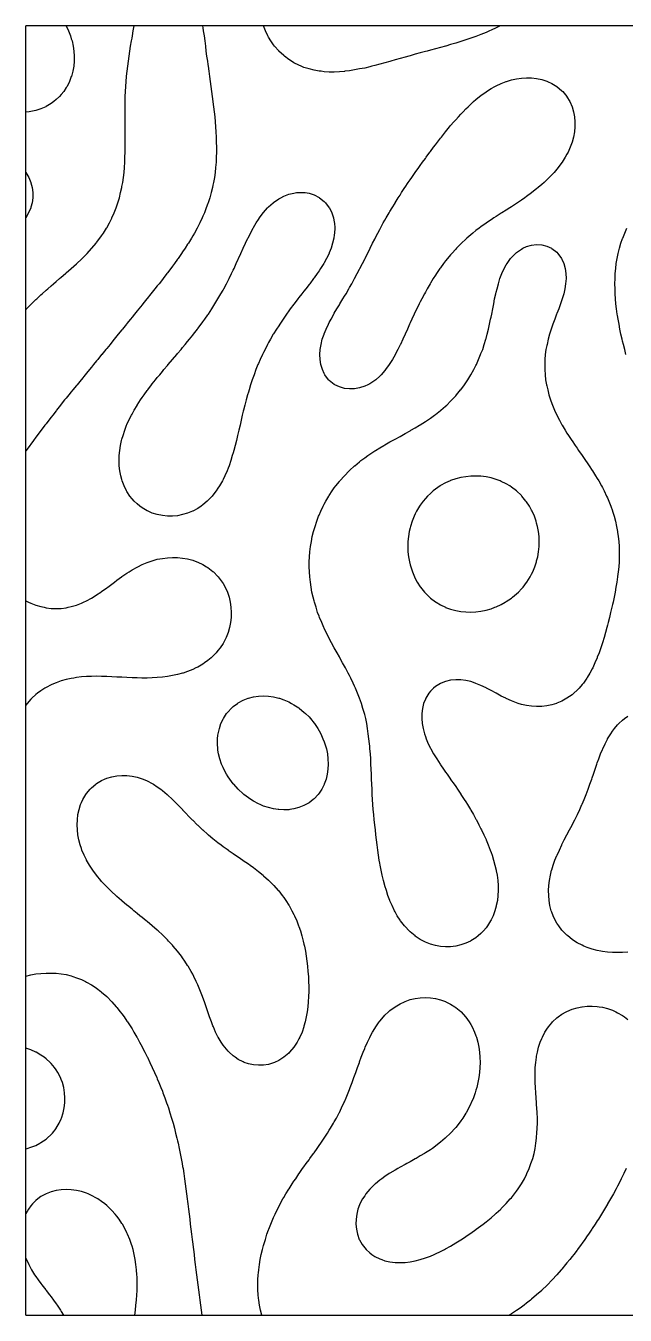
# Model space of a CAD drawing. Header units: metres. Extents: x 0 to 255, y 0 to 255.
# Drawn here: x 0 to 118.5, y 0 to 255 of the extents above; entities that cross this region are included whole.
import ezdxf

# ---------------------------------------------------------------- set-up
doc = ezdxf.new("R2010")
doc.units = ezdxf.units.M

msp = doc.modelspace()

# ---------------------------------------------------------------- linework, layer by layer
for points in [[(0, 198.85), (0.14, 199), (1, 199.88), (1.12, 200), (2, 200.86), (2.15, 201), (3, 201.79), (3.23, 202), (4, 202.69), (4.35, 203), (5, 203.57), (5.5, 204), (6, 204.43), (6.67, 205), (7, 205.28), (7.84, 206), (8, 206.14), (9, 207), (9, 207), (10, 207.9), (10.11, 208), (11, 208.84), (11.17, 209), (12, 209.84), (12.15, 210), (13, 210.93), (13.07, 211), (13.89, 212), (14, 212.13), (14.65, 213), (15, 213.48), (15.36, 214), (15.97, 215), (16, 215.04), (16.53, 216), (17, 216.94), (17.03, 217), (17.47, 218), (17.85, 219), (18, 219.41), (18.22, 220), (18.5, 221), (18.74, 222), (18.96, 223), (19, 223.19), (19.16, 224), (19.31, 225), (19.42, 226), (19.5, 227), (19.57, 228), (19.61, 229), (19.64, 230), (19.65, 231), (19.66, 232), (19.65, 233), (19.64, 234), (19.63, 235), (19.62, 236), (19.62, 237), (19.62, 238), (19.62, 239), (19.64, 240), (19.66, 241), (19.7, 242), (19.76, 243), (19.83, 244), (19.93, 245), (20, 245.59), (20.05, 246), (20.18, 247), (20.31, 248), (20.44, 249), (20.58, 250), (20.73, 251), (20.89, 252), (21, 252.57), (21.08, 253), (21.25, 254), (21.4, 255)], [(7.99, 255), (8, 254.98), (8.45, 254), (8.82, 253), (9, 252.44), (9.14, 252), (9.37, 251), (9.51, 250), (9.57, 249), (9.56, 248), (9.48, 247), (9.31, 246), (9.02, 245), (9, 244.94), (8.63, 244), (8.15, 243), (8, 242.77), (7.49, 242), (7, 241.4), (6.64, 241), (6, 240.39), (5.52, 240), (5, 239.62), (4, 239.04), (3.93, 239), (3, 238.58), (2, 238.27), (1, 238.05), (0.65, 238), (0, 237.91)], [(34.94, 255), (35, 254.62), (35.1, 254), (35.24, 253), (35.37, 252), (35.5, 251), (35.62, 250), (35.76, 249), (35.9, 248), (36, 247.37), (36.06, 247), (36.21, 246), (36.34, 245), (36.47, 244), (36.59, 243), (36.72, 242), (36.85, 241), (36.99, 240), (37, 239.93), (37.13, 239), (37.25, 238), (37.35, 237), (37.44, 236), (37.52, 235), (37.58, 234), (37.63, 233), (37.67, 232), (37.69, 231), (37.69, 230), (37.66, 229), (37.61, 228), (37.54, 227), (37.44, 226), (37.31, 225), (37.13, 224), (37, 223.45), (36.89, 223), (36.65, 222), (36.38, 221), (36.06, 220), (36, 219.85), (35.68, 219), (35.31, 218), (35, 217.32), (34.85, 217), (34.39, 216), (34, 215.24), (33.87, 215), (33.34, 214), (33, 213.43), (32.74, 213), (32.14, 212), (32, 211.79), (31.49, 211), (31, 210.28), (30.81, 210), (30.12, 209), (30, 208.83), (29.4, 208), (29, 207.47), (28.65, 207), (28, 206.14), (27.89, 206), (27.13, 205), (27, 204.84), (26.34, 204), (26, 203.57), (25.54, 203), (25, 202.32), (24.74, 202), (24, 201.08), (23.94, 201), (23.14, 200), (23, 199.83), (22.33, 199), (22, 198.6), (21.51, 198), (21, 197.37), (20.7, 197), (20, 196.14), (19.89, 196), (19.09, 195), (19, 194.89), (18.28, 194), (18, 193.66), (17.46, 193), (17, 192.43), (16.65, 192), (16, 191.2), (15.83, 191), (15.03, 190), (15, 189.97), (14.22, 189), (14, 188.74), (13.4, 188), (13, 187.52), (12.57, 187), (12, 186.3), (11.75, 186), (11, 185.07), (10.94, 185), (10.13, 184), (10, 183.84), (9.32, 183), (9, 182.62), (8.5, 182), (8, 181.39), (7.68, 181), (7, 180.14), (6.88, 180), (6.1, 179), (6, 178.88), (5.32, 178), (5, 177.6), (4.53, 177), (4, 176.31), (3.76, 176), (3.01, 175), (3, 174.98), (2.28, 174), (2, 173.63), (1.53, 173), (1, 172.27), (0.8, 172), (0.1, 171), (0, 170.87)], [(0, 0), (0, 255)], [(255, 255), (0, 255)], [(93.78, 255), (93, 254.6), (92, 254.14), (91.71, 254), (91, 253.68), (90, 253.29), (89.28, 253), (89, 252.88), (88, 252.53), (87, 252.21), (86.39, 252), (86, 251.87), (85, 251.57), (84, 251.29), (83.02, 251), (83, 250.99), (82, 250.7), (81, 250.45), (80, 250.18), (79.37, 250), (79, 249.89), (78, 249.62), (77, 249.37), (76, 249.09), (75.72, 249), (75, 248.79), (74, 248.52), (73, 248.25), (72.15, 248), (72, 247.95), (71, 247.67), (70, 247.42), (69, 247.16), (68.41, 247), (68, 246.89), (67, 246.65), (66, 246.46), (65, 246.28), (64, 246.12), (63.09, 246), (63, 245.99), (62, 245.89), (61, 245.85), (60, 245.85), (59, 245.92), (58.37, 246), (58, 246.05), (57, 246.23), (56, 246.47), (55, 246.77), (54.47, 247), (54, 247.21), (53, 247.69), (52.51, 248), (52, 248.33), (51.12, 249), (51, 249.1), (50.04, 250), (50, 250.04), (49.18, 251), (49, 251.24), (48.47, 252), (48, 252.78), (47.87, 253), (47.4, 254), (47, 254.97), (46.99, 255)], [(62, 183.57), (61.13, 184), (61, 184.08), (60, 184.86), (59.87, 185), (59.13, 186), (59, 186.24), (58.63, 187), (58.35, 188), (58.2, 189), (58.16, 190), (58.23, 191), (58.39, 192), (58.62, 193), (58.96, 194), (59, 194.09), (59.38, 195), (59.83, 196), (60, 196.31), (60.37, 197), (60.91, 198), (61, 198.14), (61.5, 199), (62, 199.83), (62.11, 200), (62.69, 201), (63, 201.5), (63.31, 202), (63.87, 203), (64, 203.22), (64.45, 204), (65, 205), (65, 205), (65.53, 206), (66, 206.89), (66.06, 207), (66.56, 208), (67, 208.86), (67.08, 209), (67.57, 210), (68, 210.85), (68.08, 211), (68.57, 212), (69, 212.83), (69.1, 213), (69.6, 214), (70, 214.73), (70.15, 215), (70.68, 216), (71, 216.56), (71.26, 217), (71.82, 218), (72, 218.3), (72.42, 219), (73, 219.95), (73.03, 220), (73.65, 221), (74, 221.53), (74.31, 222), (74.95, 223), (75, 223.07), (75.62, 224), (76, 224.54), (76.32, 225), (77, 225.99), (77.01, 226), (77.71, 227), (78, 227.4), (78.44, 228), (79, 228.78), (79.17, 229), (79.89, 230), (80, 230.14), (80.64, 231), (81, 231.47), (81.41, 232), (82, 232.76), (82.19, 233), (82.98, 234), (83, 234.03), (83.79, 235), (84, 235.25), (84.63, 236), (85, 236.42), (85.52, 237), (86, 237.52), (86.45, 238), (87, 238.56), (87.45, 239), (88, 239.53), (88.52, 240), (89, 240.42), (89.71, 241), (90, 241.23), (91, 241.94), (91.09, 242), (92, 242.58), (92.75, 243), (93, 243.14), (94, 243.6), (95, 243.99), (95.02, 244), (96, 244.31), (97, 244.52), (98, 244.66), (99, 244.72), (100, 244.7), (101, 244.59), (102, 244.4), (103, 244.07), (103.16, 244), (104, 243.6), (104.99, 243), (105, 242.99), (106, 242.15), (106.15, 242), (106.96, 241), (107, 240.94), (107.56, 240), (108, 239), (108, 239), (108.32, 238), (108.49, 237), (108.57, 236), (108.56, 235), (108.47, 234), (108.3, 233), (108.01, 232), (108, 231.97), (107.64, 231), (107.21, 230), (107, 229.62), (106.65, 229), (106.02, 228), (106, 227.97), (105.29, 227), (105, 226.65), (104.44, 226), (104, 225.52), (103.5, 225), (103, 224.51), (102.46, 224), (102, 223.59), (101.31, 223), (101, 222.74), (100.05, 222), (100, 221.96), (99, 221.24), (98.68, 221), (98, 220.52), (97.22, 220), (97, 219.84), (96, 219.21), (95.68, 219), (95, 218.56), (94.12, 218), (94, 217.92), (93, 217.3), (92.56, 217), (92, 216.63), (91.06, 216), (91, 215.95), (90, 215.26), (89.66, 215), (89, 214.5), (88.38, 214), (88, 213.68), (87.2, 213), (87, 212.81), (86.13, 212), (86, 211.87), (85.15, 211), (85, 210.85), (84.24, 210), (84, 209.72), (83.4, 209), (83, 208.5), (82.61, 208), (82, 207.16), (81.88, 207), (81.22, 206), (81, 205.68), (80.56, 205), (80, 204.08), (79.95, 204), (79.38, 203), (79, 202.34), (78.81, 202), (78.3, 201), (78, 200.44), (77.76, 200), (77.29, 199), (77, 198.41), (76.8, 198), (76.35, 197), (76, 196.25), (75.88, 196), (75.44, 195), (75, 194.03), (74.98, 194), (74.53, 193), (74.06, 192), (74, 191.88), (73.56, 191), (73.05, 190), (73, 189.91), (72.48, 189), (72, 188.24), (71.84, 188), (71.13, 187), (71, 186.84), (70.26, 186), (70, 185.73), (69.18, 185), (69, 184.86), (68, 184.21), (67.62, 184), (67, 183.7), (66, 183.39), (65, 183.21), (64, 183.18), (63, 183.29), (62, 183.57)], [(0, 225.96), (0.58, 225), (0.99, 224), (1, 223.97), (1.27, 223), (1.38, 222), (1.38, 221), (1.25, 220), (1, 219.1), (0.97, 219), (0.56, 218), (0, 217.05)], [(25, 158.63), (24.17, 159), (24, 159.08), (23, 159.66), (22.54, 160), (22, 160.45), (21.43, 161), (21, 161.48), (20.59, 162), (20, 162.9), (19.94, 163), (19.45, 164), (19.08, 165), (19, 165.24), (18.77, 166), (18.59, 167), (18.48, 168), (18.45, 169), (18.47, 170), (18.56, 171), (18.71, 172), (18.93, 173), (19, 173.22), (19.23, 174), (19.55, 175), (19.93, 176), (20, 176.14), (20.39, 177), (20.88, 178), (21, 178.21), (21.44, 179), (22, 179.93), (22.04, 180), (22.68, 181), (23, 181.46), (23.38, 182), (24, 182.85), (24.11, 183), (24.86, 184), (25, 184.17), (25.66, 185), (26, 185.42), (26.48, 186), (27, 186.62), (27.32, 187), (28, 187.81), (28.16, 188), (29, 188.99), (29.01, 189), (29.85, 190), (30, 190.17), (30.69, 191), (31, 191.36), (31.53, 192), (32, 192.57), (32.36, 193), (33, 193.81), (33.16, 194), (33.92, 195), (34, 195.11), (34.67, 196), (35, 196.45), (35.4, 197), (36, 197.86), (36.1, 198), (36.75, 199), (37, 199.38), (37.4, 200), (38, 201), (38, 201), (38.58, 202), (39, 202.74), (39.15, 203), (39.67, 204), (40, 204.63), (40.2, 205), (40.67, 206), (41, 206.67), (41.17, 207), (41.61, 208), (42, 208.83), (42.08, 209), (42.53, 210), (42.98, 211), (43, 211.04), (43.45, 212), (43.91, 213), (44, 213.16), (44.43, 214), (44.95, 215), (45, 215.08), (45.54, 216), (46, 216.71), (46.2, 217), (46.93, 218), (47, 218.08), (47.81, 219), (48, 219.19), (48.9, 220), (49, 220.08), (50, 220.77), (50.4, 221), (51, 221.32), (52, 221.68), (53, 221.93), (53.53, 222), (54, 222.06), (55, 222.04), (55.23, 222), (56, 221.87), (57, 221.56), (58, 221.06), (58.08, 221), (59, 220.27), (59.26, 220), (60, 219.02), (60.02, 219), (60.51, 218), (60.83, 217), (61, 216.14), (61.03, 216), (61.1, 215), (61.06, 214), (61, 213.63), (60.9, 213), (60.67, 212), (60.37, 211), (60, 210.1), (59.96, 210), (59.48, 209), (59, 208.15), (58.91, 208), (58.3, 207), (58, 206.56), (57.61, 206), (57, 205.15), (56.88, 205), (56.14, 204), (56, 203.82), (55.37, 203), (55, 202.54), (54.58, 202), (54, 201.26), (53.8, 201), (53.04, 200), (53, 199.95), (52.3, 199), (52, 198.6), (51.56, 198), (51, 197.2), (50.86, 197), (50.21, 196), (50, 195.69), (49.55, 195), (49, 194.09), (48.94, 194), (48.37, 193), (48, 192.34), (47.81, 192), (47.31, 191), (47, 190.39), (46.8, 190), (46.36, 189), (46, 188.19), (45.91, 188), (45.51, 187), (45.14, 186), (45, 185.63), (44.76, 185), (44.45, 184), (44.14, 183), (44, 182.56), (43.82, 182), (43.55, 181), (43.31, 180), (43.05, 179), (43, 178.8), (42.79, 178), (42.57, 177), (42.36, 176), (42.13, 175), (42, 174.49), (41.87, 174), (41.64, 173), (41.41, 172), (41.15, 171), (41, 170.53), (40.83, 170), (40.53, 169), (40.2, 168), (40, 167.51), (39.79, 167), (39.37, 166), (39, 165.26), (38.86, 165), (38.31, 164), (38, 163.53), (37.63, 163), (37, 162.19), (36.84, 162), (36, 161.12), (35.88, 161), (35, 160.26), (34.65, 160), (34, 159.56), (33, 159.02), (32.95, 159), (32, 158.6), (31, 158.32), (30, 158.12), (29, 158.02), (28, 158.02), (27, 158.13), (26, 158.33), (25, 158.63)], [(118.65, 190), (118.41, 191), (118.16, 192), (118, 192.61), (117.9, 193), (117.67, 194), (117.48, 195), (117.3, 196), (117.13, 197), (117, 197.73), (116.95, 198), (116.8, 199), (116.69, 200), (116.6, 201), (116.54, 202), (116.5, 203), (116.48, 204), (116.5, 205), (116.55, 206), (116.63, 207), (116.75, 208), (116.92, 209), (117, 209.34), (117.15, 210), (117.4, 211), (117.67, 212), (118, 212.92), (118.03, 213), (118.43, 214), (118.86, 215)], [(82, 72.93), (81.64, 73), (81, 73.13), (80, 73.41), (79, 73.79), (78.6, 74), (78, 74.33), (77, 74.98), (76.98, 75), (76, 75.81), (75.8, 76), (75, 76.85), (74.87, 77), (74.11, 78), (74, 78.15), (73.45, 79), (73, 79.79), (72.88, 80), (72.41, 81), (72, 81.95), (71.98, 82), (71.6, 83), (71.29, 84), (71, 84.94), (70.98, 85), (70.71, 86), (70.48, 87), (70.28, 88), (70.09, 89), (70, 89.43), (69.89, 90), (69.72, 91), (69.58, 92), (69.46, 93), (69.34, 94), (69.22, 95), (69.11, 96), (69, 96.89), (68.99, 97), (68.88, 98), (68.78, 99), (68.7, 100), (68.63, 101), (68.57, 102), (68.51, 103), (68.46, 104), (68.42, 105), (68.38, 106), (68.34, 107), (68.29, 108), (68.25, 109), (68.2, 110), (68.13, 111), (68.05, 112), (68, 112.53), (67.95, 113), (67.84, 114), (67.72, 115), (67.58, 116), (67.41, 117), (67.21, 118), (67, 118.8), (66.95, 119), (66.66, 120), (66.37, 121), (66.01, 122), (66, 122.02), (65.61, 123), (65.21, 124), (65, 124.43), (64.73, 125), (64.26, 126), (64, 126.49), (63.73, 127), (63.21, 128), (63, 128.37), (62.64, 129), (62.1, 130), (62, 130.17), (61.53, 131), (61, 131.96), (60.98, 132), (60.44, 133), (60, 133.84), (59.91, 134), (59.42, 135), (59, 135.87), (58.94, 136), (58.5, 137), (58.1, 138), (58, 138.24), (57.7, 139), (57.39, 140), (57.08, 141), (57, 141.29), (56.8, 142), (56.58, 143), (56.41, 144), (56.27, 145), (56.16, 146), (56.09, 147), (56.05, 148), (56.05, 149), (56.1, 150), (56.19, 151), (56.31, 152), (56.46, 153), (56.64, 154), (56.89, 155), (57, 155.36), (57.2, 156), (57.52, 157), (57.88, 158), (58, 158.25), (58.33, 159), (58.79, 160), (59, 160.39), (59.34, 161), (59.91, 162), (60, 162.13), (60.57, 163), (61, 163.6), (61.3, 164), (62, 164.88), (62.1, 165), (62.98, 166), (63, 166.03), (63.95, 167), (64, 167.04), (65, 167.96), (65.05, 168), (66, 168.79), (66.27, 169), (67, 169.56), (67.61, 170), (68, 170.28), (69, 170.92), (69.12, 171), (70, 171.55), (70.76, 172), (71, 172.15), (72, 172.7), (72.53, 173), (73, 173.27), (74, 173.79), (74.36, 174), (75, 174.36), (76, 174.9), (76.16, 175), (77, 175.49), (77.85, 176), (78, 176.09), (79, 176.71), (79.42, 177), (80, 177.4), (80.82, 178), (81, 178.14), (82, 178.92), (82.09, 179), (83, 179.79), (83.23, 180), (84, 180.75), (84.24, 181), (85, 181.82), (85.16, 182), (85.98, 183), (86, 183.03), (86.72, 184), (87, 184.4), (87.41, 185), (88, 185.97), (88.02, 186), (88.57, 187), (89, 187.85), (89.08, 188), (89.53, 189), (89.93, 190), (90, 190.16), (90.33, 191), (90.64, 192), (90.95, 193), (91, 193.17), (91.24, 194), (91.48, 195), (91.7, 196), (91.91, 197), (92, 197.39), (92.14, 198), (92.33, 199), (92.51, 200), (92.7, 201), (92.92, 202), (93, 202.29), (93.19, 203), (93.45, 204), (93.75, 205), (94, 205.65), (94.15, 206), (94.58, 207), (95, 207.74), (95.16, 208), (95.86, 209), (96, 209.17), (96.82, 210), (97, 210.16), (98, 210.85), (98.29, 211), (99, 211.34), (100, 211.61), (101, 211.72), (102, 211.66), (103, 211.44), (103.96, 211), (104, 210.98), (105, 210.21), (105.21, 210), (105.93, 209), (106, 208.86), (106.4, 208), (106.65, 207), (106.78, 206), (106.81, 205), (106.73, 204), (106.58, 203), (106.36, 202), (106.07, 201), (106, 200.82), (105.71, 200), (105.36, 199), (105, 198.08), (104.96, 198), (104.58, 197), (104.23, 196), (104, 195.38), (103.86, 195), (103.55, 194), (103.29, 193), (103.05, 192), (103, 191.74), (102.85, 191), (102.71, 190), (102.62, 189), (102.59, 188), (102.6, 187), (102.66, 186), (102.77, 185), (102.95, 184), (103, 183.8), (103.19, 183), (103.44, 182), (103.74, 181), (104, 180.32), (104.13, 180), (104.53, 179), (104.99, 178), (105, 177.99), (105.5, 177), (106, 176.1), (106.06, 176), (106.64, 175), (107, 174.43), (107.28, 174), (107.93, 173), (108, 172.89), (108.61, 172), (109, 171.44), (109.31, 171), (110, 170.01), (110, 170), (110.69, 169), (111, 168.56), (111.39, 168), (112, 167.07), (112.05, 167), (112.67, 166), (113, 165.47), (113.29, 165), (113.83, 164), (114, 163.7), (114.37, 163), (114.83, 162), (115, 161.65), (115.29, 161), (115.66, 160), (116, 159.06), (116.02, 159), (116.33, 158), (116.58, 157), (116.78, 156), (116.98, 155), (117, 154.84), (117.13, 154), (117.24, 153), (117.3, 152), (117.33, 151), (117.32, 150), (117.29, 149), (117.22, 148), (117.12, 147), (117, 146.11), (116.98, 146), (116.83, 145), (116.67, 144), (116.5, 143), (116.32, 142), (116.1, 141), (116, 140.58), (115.86, 140), (115.63, 139), (115.4, 138), (115.15, 137), (115, 136.48), (114.86, 136), (114.59, 135), (114.32, 134), (114.01, 133), (114, 132.99), (113.67, 132), (113.34, 131), (113, 130.12), (112.95, 130), (112.53, 129), (112.08, 128), (112, 127.86), (111.54, 127), (111, 126.09), (110.94, 126), (110.24, 125), (110, 124.7), (109.39, 124), (109, 123.59), (108.35, 123), (108, 122.7), (107, 122), (107, 122), (106, 121.45), (105, 121.02), (104.95, 121), (104, 120.69), (103, 120.49), (102, 120.38), (101, 120.36), (100, 120.42), (99, 120.55), (98, 120.77), (97.32, 121), (97, 121.11), (96, 121.49), (95, 121.94), (94.88, 122), (94, 122.45), (93, 122.99), (92.98, 123), (92, 123.53), (91.12, 124), (91, 124.07), (90, 124.54), (89, 124.95), (88.87, 125), (88, 125.3), (87, 125.52), (86, 125.64), (85, 125.66), (84, 125.57), (83, 125.35), (82.15, 125), (82, 124.93), (81, 124.33), (80.61, 124), (80, 123.38), (79.68, 123), (79.09, 122), (79, 121.82), (78.66, 121), (78.42, 120), (78.31, 119), (78.3, 118), (78.38, 117), (78.54, 116), (78.8, 115), (79, 114.46), (79.17, 114), (79.58, 113), (80, 112.17), (80.09, 112), (80.64, 111), (81, 110.41), (81.26, 110), (81.9, 109), (82, 108.85), (82.58, 108), (83, 107.4), (83.29, 107), (83.98, 106), (84, 105.97), (84.67, 105), (85, 104.53), (85.37, 104), (86, 103.05), (86.04, 103), (86.68, 102), (87, 101.51), (87.33, 101), (87.92, 100), (88, 99.87), (88.51, 99), (89, 98.13), (89.08, 98), (89.6, 97), (90, 96.22), (90.12, 96), (90.58, 95), (91, 94.08), (91.04, 94), (91.45, 93), (91.82, 92), (92, 91.52), (92.19, 91), (92.49, 90), (92.74, 89), (92.98, 88), (93, 87.89), (93.17, 87), (93.3, 86), (93.37, 85), (93.39, 84), (93.34, 83), (93.23, 82), (93.02, 81), (93, 80.92), (92.74, 80), (92.39, 79), (92, 78.2), (91.9, 78), (91.29, 77), (91, 76.61), (90.49, 76), (90, 75.5), (89.43, 75), (89, 74.66), (88, 74.04), (87.93, 74), (87, 73.56), (86, 73.23), (85.02, 73), (85, 72.99), (84, 72.86), (83, 72.84), (82, 72.93)], [(83, 139.98), (84, 139.6), (85, 139.35), (86, 139.18), (87, 139.07), (88, 139.05), (89, 139.11), (90, 139.24), (91, 139.44), (92, 139.71), (92.74, 140), (93, 140.11), (94, 140.56), (94.78, 141), (95, 141.13), (96, 141.8), (96.25, 142), (97, 142.63), (97.39, 143), (98, 143.64), (98.32, 144), (99, 144.9), (99.08, 145), (99.69, 146), (100, 146.58), (100.22, 147), (100.62, 148), (100.95, 149), (101, 149.18), (101.22, 150), (101.39, 151), (101.48, 152), (101.51, 153), (101.47, 154), (101.36, 155), (101.18, 156), (101, 156.62), (100.89, 157), (100.55, 158), (100.12, 159), (100, 159.22), (99.56, 160), (99, 160.85), (98.89, 161), (98.07, 162), (98, 162.08), (97.03, 163), (97, 163.03), (96, 163.78), (95.67, 164), (95, 164.41), (94, 164.89), (93.76, 165), (93, 165.3), (92, 165.58), (91, 165.78), (90, 165.91), (89, 165.96), (88, 165.93), (87, 165.83), (86, 165.65), (85, 165.41), (84, 165.06), (83.88, 165), (83, 164.6), (82, 164.06), (81.92, 164), (81, 163.38), (80.53, 163), (80, 162.53), (79.45, 162), (79, 161.51), (78.57, 161), (78, 160.22), (77.85, 160), (77.27, 159), (77, 158.47), (76.76, 158), (76.39, 157), (76.07, 156), (76, 155.72), (75.81, 155), (75.65, 154), (75.56, 153), (75.53, 152), (75.56, 151), (75.66, 150), (75.84, 149), (76, 148.41), (76.11, 148), (76.44, 147), (76.84, 146), (77, 145.7), (77.38, 145), (78, 144.02), (78.02, 144), (78.8, 143), (79, 142.78), (79.8, 142), (80, 141.82), (81, 141.07), (81.11, 141), (82, 140.46), (82.96, 140), (83, 139.98)], [(0, 141.26), (0.55, 141), (1, 140.79), (2, 140.43), (3, 140.15), (3.64, 140), (4, 139.92), (5, 139.78), (6, 139.74), (7, 139.78), (8, 139.91), (8.37, 140), (9, 140.15), (10, 140.43), (11, 140.8), (11.42, 141), (12, 141.29), (13, 141.81), (13.3, 142), (14, 142.44), (14.82, 143), (15, 143.13), (16, 143.84), (16.22, 144), (17, 144.59), (17.55, 145), (18, 145.34), (18.92, 146), (19, 146.06), (20, 146.73), (20.41, 147), (21, 147.38), (22, 147.93), (22.13, 148), (23, 148.43), (24, 148.84), (24.41, 149), (25, 149.22), (26, 149.49), (27, 149.67), (28, 149.8), (29, 149.86), (30, 149.84), (31, 149.74), (32, 149.57), (33, 149.32), (33.84, 149), (34, 148.93), (35, 148.46), (35.76, 148), (36, 147.84), (37, 147.08), (37.08, 147), (38, 146.07), (38.06, 146), (38.8, 145), (39, 144.69), (39.41, 144), (39.85, 143), (40, 142.59), (40.21, 142), (40.44, 141), (40.57, 140), (40.63, 139), (40.6, 138), (40.49, 137), (40.3, 136), (40, 135.02), (39.99, 135), (39.59, 134), (39.09, 133), (39, 132.85), (38.45, 132), (38, 131.43), (37.64, 131), (37, 130.34), (36.63, 130), (36, 129.47), (35.35, 129), (35, 128.76), (34, 128.19), (33.63, 128), (33, 127.69), (32, 127.31), (31.1, 127), (31, 126.96), (30, 126.69), (29, 126.48), (28, 126.33), (27, 126.2), (26, 126.11), (25, 126.04), (24, 126.01), (23.17, 126), (23, 126), (22.93, 126), (22, 126.02), (21, 126.05), (20, 126.1), (19, 126.16), (18, 126.21), (17, 126.27), (16, 126.31), (15, 126.34), (14, 126.35), (13, 126.34), (12, 126.3), (11, 126.22), (10, 126.1), (9.48, 126), (9, 125.91), (8, 125.69), (7, 125.43), (6, 125.08), (5.82, 125), (5, 124.64), (4, 124.13), (3.79, 124), (3, 123.5), (2.34, 123), (2, 122.73), (1.2, 122), (1, 121.8), (0.28, 121), (0, 120.65)], [(50, 99.98), (49.88, 100), (49, 100.14), (48, 100.38), (47, 100.69), (46.31, 101), (46, 101.15), (45, 101.67), (44.48, 102), (44, 102.33), (43.12, 103), (43, 103.1), (42.01, 104), (42, 104.01), (41.1, 105), (41, 105.11), (40.33, 106), (40, 106.48), (39.66, 107), (39.15, 108), (39, 108.31), (38.69, 109), (38.37, 110), (38.13, 111), (38, 111.73), (37.95, 112), (37.88, 113), (37.9, 114), (38, 114.74), (38.04, 115), (38.27, 116), (38.59, 117), (39, 117.86), (39.07, 118), (39.71, 119), (40, 119.35), (40.6, 120), (41, 120.36), (41.86, 121), (42, 121.1), (43, 121.62), (43.96, 122), (44, 122.02), (45, 122.29), (46, 122.43), (47, 122.48), (48, 122.44), (49, 122.3), (50, 122.06), (50.18, 122), (51, 121.72), (52, 121.31), (52.56, 121), (53, 120.74), (54, 120.1), (54.12, 120), (55, 119.29), (55.31, 119), (56, 118.31), (56.28, 118), (57, 117.1), (57.08, 117), (57.74, 116), (58, 115.56), (58.32, 115), (58.76, 114), (59, 113.39), (59.15, 113), (59.43, 112), (59.62, 111), (59.74, 110), (59.78, 109), (59.73, 108), (59.6, 107), (59.38, 106), (59.01, 105), (59, 104.98), (58.5, 104), (58, 103.26), (57.8, 103), (57, 102.14), (56.84, 102), (56, 101.36), (55.4, 101), (55, 100.77), (54, 100.39), (53, 100.13), (52.18, 100), (52, 99.97), (51, 99.92), (50, 99.98)], [(114, 71.94), (113.7, 72), (113, 72.15), (112, 72.4), (111, 72.72), (110.35, 73), (110, 73.16), (109, 73.66), (108.48, 74), (108, 74.33), (107.15, 75), (107, 75.13), (106.14, 76), (106, 76.17), (105.36, 77), (105, 77.56), (104.73, 78), (104.27, 79), (104, 79.72), (103.89, 80), (103.63, 81), (103.47, 82), (103.38, 83), (103.37, 84), (103.42, 85), (103.53, 86), (103.71, 87), (103.97, 88), (104, 88.09), (104.29, 89), (104.63, 90), (105, 90.9), (105.05, 91), (105.49, 92), (105.96, 93), (106, 93.07), (106.47, 94), (106.99, 95), (107, 95.02), (107.51, 96), (108, 96.93), (108.04, 97), (108.54, 98), (109, 98.92), (109.05, 99), (109.52, 100), (109.96, 101), (110, 101.08), (110.4, 102), (110.79, 103), (111, 103.52), (111.2, 104), (111.54, 105), (111.89, 106), (112, 106.3), (112.25, 107), (112.57, 108), (112.91, 109), (113, 109.23), (113.29, 110), (113.64, 111), (114, 111.85), (114.07, 112), (114.52, 113), (115, 113.92), (115.04, 114), (115.64, 115), (116, 115.51), (116.37, 116), (117, 116.74), (117.24, 117), (118, 117.71), (118.36, 118), (119, 118.47)], [(44, 49.7), (43.19, 50), (43, 50.08), (42, 50.58), (41.37, 51), (41, 51.28), (40.2, 52), (40, 52.21), (39.32, 53), (39, 53.43), (38.61, 54), (38.03, 55), (38, 55.06), (37.53, 56), (37.11, 57), (37, 57.24), (36.69, 58), (36.35, 59), (36, 59.97), (35.99, 60), (35.64, 61), (35.31, 62), (35, 62.83), (34.93, 63), (34.56, 64), (34.16, 65), (34, 65.35), (33.7, 66), (33.24, 67), (33, 67.44), (32.69, 68), (32.12, 69), (32, 69.19), (31.47, 70), (31, 70.67), (30.76, 71), (30, 71.99), (29.99, 72), (29.15, 73), (29, 73.16), (28.22, 74), (28, 74.22), (27.22, 75), (27, 75.21), (26.14, 76), (26, 76.13), (25, 76.99), (24.99, 77), (24, 77.83), (23.79, 78), (23, 78.65), (22.57, 79), (22, 79.47), (21.35, 80), (21, 80.29), (20.13, 81), (20, 81.11), (19, 81.94), (18.93, 82), (18, 82.81), (17.79, 83), (17, 83.74), (16.73, 84), (16, 84.73), (15.73, 85), (15, 85.8), (14.82, 86), (14, 87), (14, 87), (13.27, 88), (13, 88.38), (12.59, 89), (12.02, 90), (12, 90.03), (11.52, 91), (11.1, 92), (11, 92.27), (10.74, 93), (10.48, 94), (10.3, 95), (10.19, 96), (10.15, 97), (10.19, 98), (10.31, 99), (10.52, 100), (10.83, 101), (11, 101.37), (11.3, 102), (11.89, 103), (12, 103.15), (12.7, 104), (13, 104.3), (13.82, 105), (14, 105.14), (15, 105.73), (15.56, 106), (16, 106.2), (17, 106.49), (18, 106.67), (19, 106.74), (20, 106.72), (21, 106.61), (22, 106.41), (23, 106.1), (23.23, 106), (24, 105.67), (25, 105.16), (25.26, 105), (26, 104.52), (26.72, 104), (27, 103.78), (27.94, 103), (28, 102.94), (29, 102.02), (29.02, 102), (30, 101.02), (30.02, 101), (30.97, 100), (31, 99.97), (31.92, 99), (32, 98.92), (32.89, 98), (33, 97.89), (33.9, 97), (34, 96.9), (34.96, 96), (35, 95.96), (36, 95.09), (36.1, 95), (37, 94.26), (37.32, 94), (38, 93.47), (38.62, 93), (39, 92.71), (40, 92.01), (40.01, 92), (41, 91.32), (41.46, 91), (42, 90.62), (42.91, 90), (43, 89.94), (44, 89.25), (44.34, 89), (45, 88.51), (45.67, 88), (46, 87.74), (46.91, 87), (47, 86.92), (48, 86.03), (48.04, 86), (49, 85.04), (49.04, 85), (49.93, 84), (50, 83.91), (50.72, 83), (51, 82.62), (51.44, 82), (52, 81.11), (52.07, 81), (52.62, 80), (53, 79.25), (53.13, 79), (53.56, 78), (53.94, 77), (54, 76.85), (54.31, 76), (54.59, 75), (54.85, 74), (55, 73.4), (55.1, 73), (55.3, 72), (55.46, 71), (55.59, 70), (55.7, 69), (55.79, 68), (55.87, 67), (55.92, 66), (55.94, 65), (55.94, 64), (55.9, 63), (55.84, 62), (55.74, 61), (55.62, 60), (55.46, 59), (55.25, 58), (55, 57.14), (54.96, 57), (54.61, 56), (54.2, 55), (54, 54.63), (53.65, 54), (53, 53), (53, 53), (52.15, 52), (52, 51.85), (51, 51), (51, 51), (50, 50.38), (49.18, 50), (49, 49.91), (48, 49.61), (47, 49.46), (46, 49.42), (45, 49.5), (44, 49.7)], [(119, 71.82), (118, 71.73), (117, 71.7), (116, 71.72), (115, 71.79), (114, 71.94)], [(0, 67.05), (1, 67.3), (2, 67.48), (3, 67.59), (4, 67.66), (5, 67.67), (6, 67.62), (7, 67.51), (8, 67.35), (9, 67.1), (9.28, 67), (10, 66.75), (11, 66.38), (11.78, 66), (12, 65.88), (13, 65.33), (13.5, 65), (14, 64.65), (14.86, 64), (15, 63.88), (16, 63.01), (16.01, 63), (17, 62), (17, 62), (17.88, 61), (18, 60.86), (18.68, 60), (19, 59.58), (19.43, 59), (20, 58.17), (20.12, 58), (20.75, 57), (21, 56.61), (21.37, 56), (21.94, 55), (22, 54.91), (22.5, 54), (23, 53.08), (23.04, 53), (23.55, 52), (24, 51.11), (24.06, 51), (24.53, 50), (25, 49.01), (25.01, 49), (25.46, 48), (25.88, 47), (26, 46.75), (26.33, 46), (26.71, 45), (27, 44.29), (27.12, 44), (27.48, 43), (27.83, 42), (28, 41.53), (28.19, 41), (28.5, 40), (28.8, 39), (29, 38.35), (29.11, 38), (29.38, 37), (29.62, 36), (29.87, 35), (30, 34.47), (30.12, 34), (30.34, 33), (30.53, 32), (30.71, 31), (30.89, 30), (31, 29.44), (31.09, 29), (31.25, 28), (31.4, 27), (31.53, 26), (31.66, 25), (31.79, 24), (31.93, 23), (32, 22.52), (32.07, 22), (32.2, 21), (32.32, 20), (32.43, 19), (32.53, 18), (32.64, 17), (32.75, 16), (32.87, 15), (33, 14.03), (33, 14), (33.14, 13), (33.26, 12), (33.38, 11), (33.49, 10), (33.6, 9), (33.72, 8), (33.86, 7), (34, 6.01), (34, 6), (34.15, 5), (34.28, 4), (34.41, 3), (34.53, 2), (34.66, 1), (34.79, 0)], [(46.65, 0), (46.4, 1), (46.21, 2), (46.05, 3), (46, 3.4), (45.93, 4), (45.87, 5), (45.85, 6), (45.88, 7), (45.95, 8), (46, 8.41), (46.07, 9), (46.21, 10), (46.37, 11), (46.56, 12), (46.78, 13), (47, 13.77), (47.07, 14), (47.37, 15), (47.67, 16), (48, 16.88), (48.05, 17), (48.44, 18), (48.84, 19), (49, 19.34), (49.31, 20), (49.78, 21), (50, 21.42), (50.31, 22), (50.84, 23), (51, 23.26), (51.44, 24), (52, 24.93), (52.05, 25), (52.68, 26), (53, 26.48), (53.36, 27), (54, 27.95), (54.04, 28), (54.73, 29), (55, 29.36), (55.46, 30), (56, 30.74), (56.19, 31), (56.9, 32), (57, 32.14), (57.61, 33), (58, 33.55), (58.32, 34), (58.99, 35), (59, 35.02), (59.63, 36), (60, 36.57), (60.27, 37), (60.85, 38), (61, 38.26), (61.42, 39), (61.94, 40), (62, 40.12), (62.44, 41), (62.9, 42), (63, 42.22), (63.35, 43), (63.75, 44), (64, 44.61), (64.16, 45), (64.53, 46), (64.88, 47), (65, 47.31), (65.26, 48), (65.59, 49), (65.95, 50), (66, 50.12), (66.33, 51), (66.69, 52), (67, 52.73), (67.12, 53), (67.54, 54), (68, 54.94), (68.03, 55), (68.56, 56), (69, 56.72), (69.18, 57), (69.87, 58), (70, 58.16), (70.7, 59), (71, 59.31), (71.71, 60), (72, 60.25), (73, 61), (73, 61), (74, 61.59), (74.85, 62), (75, 62.07), (76, 62.42), (77, 62.65), (78, 62.79), (79, 62.83), (80, 62.78), (81, 62.64), (82, 62.4), (83, 62.03), (83.07, 62), (84, 61.53), (84.83, 61), (85, 60.88), (86, 60.05), (86.05, 60), (86.96, 59), (87, 58.95), (87.68, 58), (88, 57.47), (88.27, 57), (88.71, 56), (89, 55.26), (89.1, 55), (89.39, 54), (89.58, 53), (89.71, 52), (89.79, 51), (89.82, 50), (89.79, 49), (89.71, 48), (89.58, 47), (89.4, 46), (89.16, 45), (89, 44.5), (88.83, 44), (88.49, 43), (88.08, 42), (88, 41.84), (87.58, 41), (87.04, 40), (87, 39.94), (86.41, 39), (86, 38.42), (85.69, 38), (85, 37.14), (84.88, 37), (84, 36.03), (83.97, 36), (83, 35.07), (82.92, 35), (82, 34.22), (81.73, 34), (81, 33.44), (80.38, 33), (80, 32.73), (79, 32.1), (78.85, 32), (78, 31.49), (77.16, 31), (77, 30.9), (76, 30.36), (75.35, 30), (75, 29.8), (74, 29.27), (73.54, 29), (73, 28.68), (72, 28.1), (71.85, 28), (71, 27.45), (70.38, 27), (70, 26.71), (69.13, 26), (69, 25.89), (68.09, 25), (68, 24.9), (67.26, 24), (67, 23.64), (66.58, 23), (66.07, 22), (66, 21.84), (65.67, 21), (65.43, 20), (65.3, 19), (65.27, 18), (65.36, 17), (65.57, 16), (65.94, 15), (66, 14.89), (66.5, 14), (67, 13.33), (67.29, 13), (68, 12.34), (68.44, 12), (69, 11.63), (70, 11.14), (70.37, 11), (71, 10.77), (72, 10.55), (73, 10.43), (74, 10.4), (75, 10.44), (76, 10.55), (77, 10.73), (77.99, 11), (78, 11), (79, 11.33), (80, 11.68), (80.71, 12), (81, 12.14), (82, 12.6), (82.76, 13), (83, 13.13), (84, 13.68), (84.53, 14), (85, 14.29), (86, 14.9), (86.15, 15), (87, 15.56), (87.65, 16), (88, 16.25), (89, 16.95), (89.07, 17), (90, 17.68), (90.4, 18), (91, 18.47), (91.65, 19), (92, 19.29), (92.82, 20), (93, 20.16), (93.91, 21), (94, 21.09), (94.9, 22), (95, 22.11), (95.8, 23), (96, 23.24), (96.62, 24), (97, 24.51), (97.36, 25), (98, 25.99), (98, 26), (98.57, 27), (99, 27.83), (99.09, 28), (99.52, 29), (99.88, 30), (100, 30.33), (100.23, 31), (100.48, 32), (100.68, 33), (100.84, 34), (100.98, 35), (101, 35.24), (101.07, 36), (101.13, 37), (101.15, 38), (101.14, 39), (101.1, 40), (101.05, 41), (101, 41.63), (100.97, 42), (100.9, 43), (100.83, 44), (100.77, 45), (100.72, 46), (100.7, 47), (100.7, 48), (100.74, 49), (100.82, 50), (100.96, 51), (101, 51.2), (101.16, 52), (101.4, 53), (101.7, 54), (102, 54.7), (102.14, 55), (102.64, 56), (103, 56.55), (103.32, 57), (104, 57.83), (104.16, 58), (105, 58.78), (105.27, 59), (106, 59.52), (106.84, 60), (107, 60.09), (108, 60.5), (109, 60.79), (109.96, 61), (110, 61.01), (111, 61.13), (112, 61.15), (113, 61.07), (113.38, 61), (114, 60.89), (115, 60.64), (116, 60.31), (116.66, 60), (117, 59.83), (118, 59.26), (118.36, 59), (119, 58.5)], [(0, 32.91), (0.3, 33), (1, 33.22), (2, 33.59), (2.76, 34), (3, 34.14), (4, 34.81), (4.22, 35), (5, 35.72), (5.26, 36), (6, 36.95), (6.03, 37), (6.62, 38), (7, 38.82), (7.08, 39), (7.41, 40), (7.61, 41), (7.72, 42), (7.74, 43), (7.67, 44), (7.51, 45), (7.25, 46), (7, 46.62), (6.84, 47), (6.34, 48), (6, 48.52), (5.66, 49), (5, 49.78), (4.79, 50), (4, 50.72), (3.65, 51), (3, 51.46), (2.08, 52), (2, 52.04), (1, 52.49), (0, 52.82)], [(118.69, 29), (118.24, 28), (118, 27.53), (117.73, 27), (117.24, 26), (117, 25.55), (116.7, 25), (116.18, 24), (116, 23.7), (115.6, 23), (115.03, 22), (115, 21.95), (114.44, 21), (114, 20.28), (113.82, 20), (113.21, 19), (113, 18.68), (112.56, 18), (112, 17.15), (111.9, 17), (111.24, 16), (111, 15.67), (110.53, 15), (110, 14.26), (109.81, 14), (109.09, 13), (109, 12.88), (108.33, 12), (108, 11.58), (107.54, 11), (107, 10.33), (106.72, 10), (106, 9.13), (105.88, 9), (105.01, 8), (105, 7.99), (104.1, 7), (104, 6.9), (103.13, 6), (103, 5.87), (102.1, 5), (102, 4.9), (101, 4), (101, 4), (100, 3.15), (99.82, 3), (99, 2.35), (98.54, 2), (98, 1.6), (97.14, 1), (97, 0.9), (96, 0.27), (95.56, 0)], [(21.53, 0), (21.66, 1), (21.77, 2), (21.87, 3), (21.95, 4), (22, 4.81), (22.01, 5), (22.04, 6), (22.03, 7), (22, 7.59), (21.98, 8), (21.9, 9), (21.78, 10), (21.63, 11), (21.44, 12), (21.21, 13), (21, 13.65), (20.88, 14), (20.54, 15), (20.14, 16), (20, 16.27), (19.64, 17), (19.09, 18), (19, 18.13), (18.43, 19), (18, 19.57), (17.65, 20), (17, 20.74), (16.75, 21), (16, 21.7), (15.65, 22), (15, 22.51), (14.27, 23), (14, 23.18), (13, 23.69), (12.31, 24), (12, 24.14), (11, 24.46), (10, 24.67), (9, 24.8), (8, 24.84), (7, 24.79), (6, 24.64), (5, 24.4), (4.02, 24), (4, 23.99), (3, 23.45), (2.38, 23), (2, 22.69), (1.31, 22), (1, 21.64), (0.53, 21), (0, 20.06)], [(0, 11.31), (0.13, 11), (0.58, 10), (1, 9.24), (1.14, 9), (1.74, 8), (2, 7.63), (2.44, 7), (3, 6.24), (3.18, 6), (3.93, 5), (4, 4.91), (4.7, 4), (5, 3.62), (5.47, 3), (6, 2.27), (6.2, 2), (6.85, 1), (7, 0.76), (7.46, 0)], [(0, 0), (255, 0)]]:
    msp.add_lwpolyline(points)

doc.saveas('drawing.dxf')
